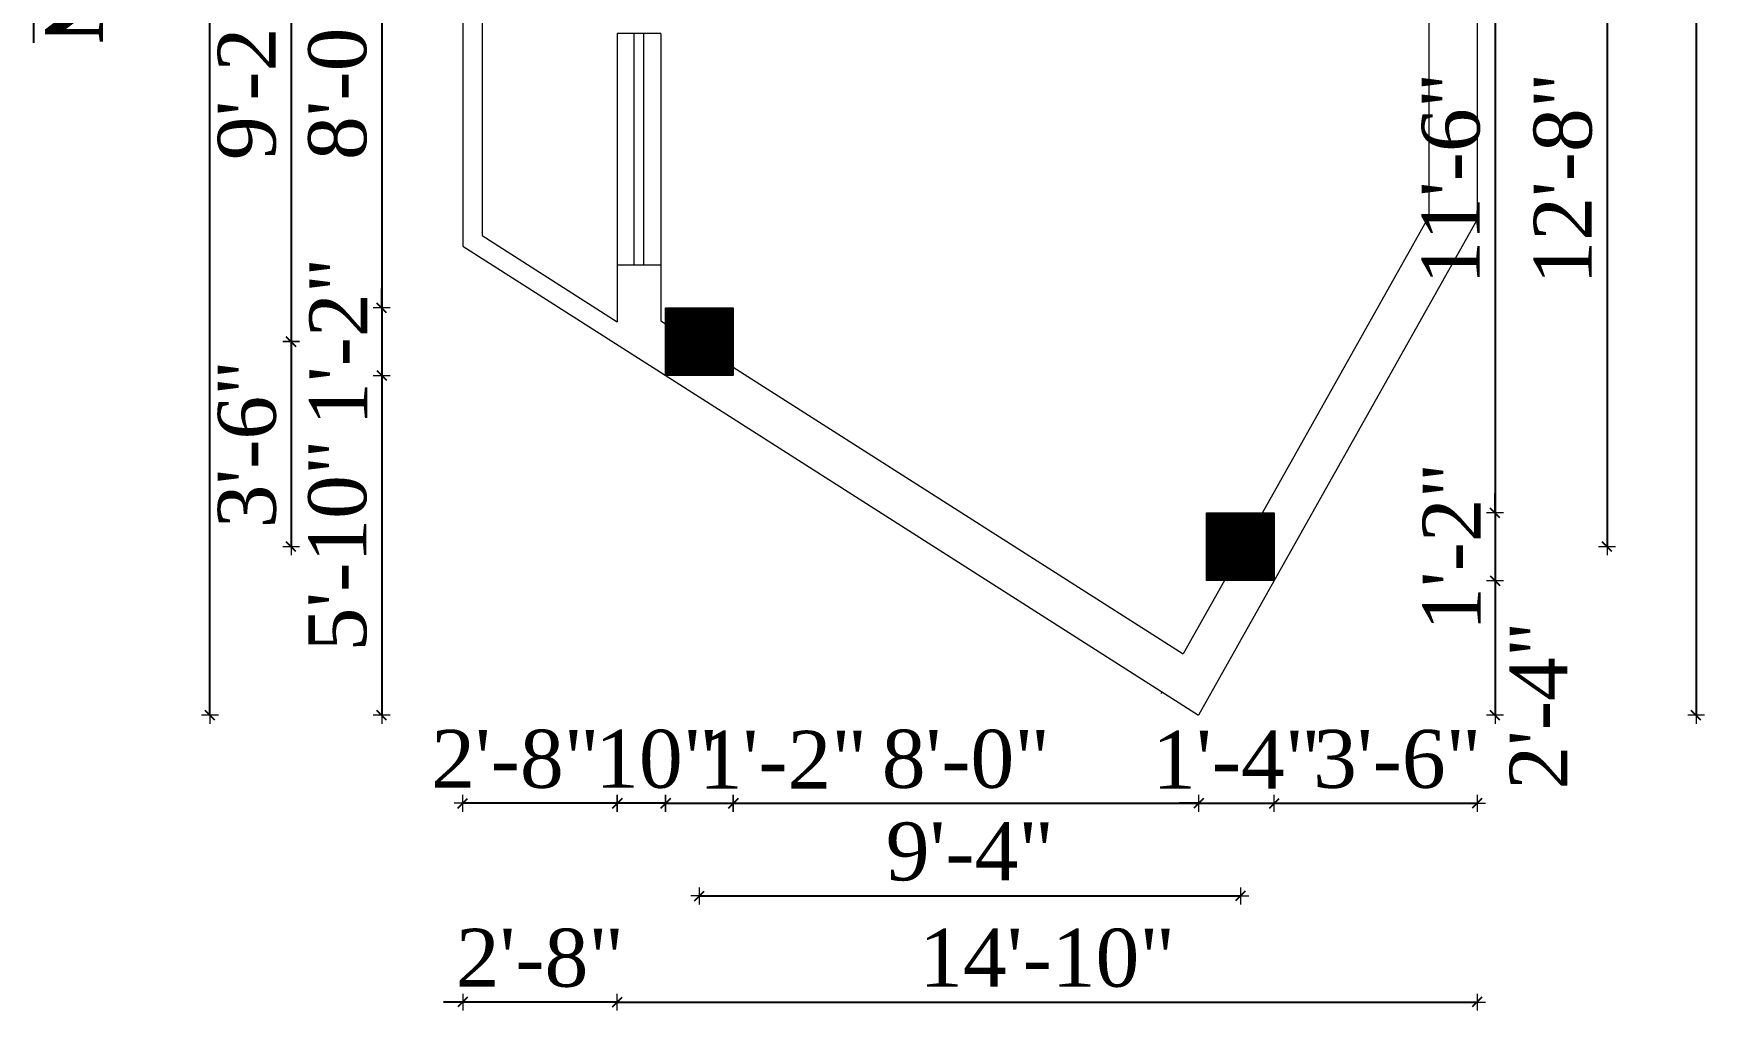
# Model space of a CAD drawing. Header units: inches. Extents: x 4069 to 291496, y -47643 to 12535.
# Drawn here: x 34057.5 to 34403.4, y 3306.1 to 3508.3 of the extents above; entities that cross this region are included whole.
import ezdxf

# ---------------------------------------------------------------- set-up
doc = ezdxf.new("R2010")
doc.units = ezdxf.units.IN
doc.header["$LTSCALE"] = 5
doc.header["$MEASUREMENT"] = 0
doc.layers.add('A-WALL', color=7, linetype='Continuous', lineweight=9)
doc.layers.add('Dimension', color=7, linetype='Continuous', lineweight=18)
doc.layers.add('dim line', color=7, linetype='Continuous', lineweight=15, true_color=0xfab2b2)
doc.layers.add('TEXT', color=6, linetype='Continuous')
doc.styles.add('ordinary', font='times.ttf')
doc.dimstyles.new('Copy of 96', dxfattribs={"dimtxt": 7, "dimasz": 4, "dimexe": 0.5, "dimexo": 0.5, "dimgap": 3, "dimtad": 1, "dimdec": 1, "dimzin": 11, "dimdsep": 46, "dimlunit": 4, "dimtxsty": 'ordinary', "dimblk": 'OBLIQUE', "dimcen": 0.09, "dimse1": 1, "dimse2": 1, "dimclrt": 6, "dimazin": 0, "dimtfac": 1, "dimtdec": 1, "dimtix": 1, "dimtmove": 2, "dimatfit": 3, "dimldrblk": 'leader', "dimfxl": 0.5, "dimfxlon": 1, "dimtolj": 1, "dimtzin": 0, "dimarcsym": 0})
pattern_1 = [(315, (32698.64002, 28093.22477), (0.08838834765, 0.08838834765), [])]

# ---------------------------------------------------------------- blocks, each defined once
blk = doc.blocks.new('oblique')
at = {"color": 0, "lineweight": -2}
blk.add_line((0.25, 0.25), (-0.25, -0.25), dxfattribs=at)
at = {"layer": 'dim line', "lineweight": 9}
for p, q in [((-0.4375, 0), (0.4375, 0)), ((0, 0.4375), (0, -0.4375))]:
    blk.add_line(p, q, dxfattribs=at)
blk = doc.blocks.new('*D1451')
at = {"layer": 'A-WALL', "color": 0, "lineweight": -2, "ltscale": 5, "transparency": 16777216}
blk.add_line((34129.6, 3547.53), (34129.6, 3451.53), dxfattribs=at)
at = {"layer": 'Defpoints', "color": 0, "ltscale": 5, "transparency": 16777216}
for p in [(34188.36, 3547.53, -58.17), (34129.6, 3451.53), (34188.36, 3451.53)]:
    blk.add_point(p, dxfattribs=at)
at = {"layer": 'A-WALL', "color": 0, "lineweight": -2, "ltscale": 5, "transparency": 16777216, "xscale": 4, "yscale": 4, "zscale": 4}
for p, rotation in [((34129.6, 3547.53), 90), ((34129.6, 3451.53), 270)]:
    blk.add_blockref('oblique', p, dxfattribs=dict(at, rotation=rotation))
at = {"layer": 'A-WALL', "color": 6, "ltscale": 5, "transparency": 16777216, "insert": (34120.5, 3499.53), "char_height": 12, "attachment_point": 5, "rotation": 90, "style": 'ordinary'}
blk.add_mtext('\\A1;8\'-0"', dxfattribs=at)
blk = doc.blocks.new('_OBLIQUE')
at = {"color": 0, "linetype": 'ByBlock'}
blk.add_line((-0.5, -0.5), (0.5, 0.5), dxfattribs=at)
blk = doc.blocks.new('leader')
at = {"layer": 'Dimension'}
for p, q in [((0, -4.328), (0, 4.328)), ((-4.424, 0), (4.424, 0))]:
    blk.add_line(p, q, dxfattribs=at)
blk = doc.blocks.new('*D1452')
at = {"layer": 'A-WALL', "color": 0, "lineweight": -2, "ltscale": 5, "transparency": 16777216}
for p, q in [((34129.6, 3451.53), (34129.6, 3455.53)), ((34129.6, 3451.53), (34129.6, 3437.53)), ((34129.6, 3437.53), (34129.6, 3433.53))]:
    blk.add_line(p, q, dxfattribs=at)
at = {"layer": 'Defpoints', "color": 0, "ltscale": 5, "transparency": 16777216}
for p in [(34188.36, 3451.53), (34129.6, 3437.53), (34188.36, 3437.53, -58.17)]:
    blk.add_point(p, dxfattribs=at)
at = {"layer": 'A-WALL', "color": 0, "lineweight": -2, "ltscale": 5, "transparency": 16777216, "xscale": 4, "yscale": 4, "zscale": 4}
for p, rotation in [((34129.6, 3451.53), 270), ((34129.6, 3437.53), 90)]:
    blk.add_blockref('oblique', p, dxfattribs=dict(at, rotation=rotation))
at = {"layer": 'A-WALL', "color": 6, "ltscale": 5, "transparency": 16777216, "insert": (34120.6, 3444.53), "char_height": 12, "attachment_point": 5, "rotation": 90, "style": 'ordinary'}
blk.add_mtext('\\A1;1\'-2"', dxfattribs=at)
blk = doc.blocks.new('*D1454')
at = {"layer": 'A-WALL', "color": 0, "lineweight": -2, "ltscale": 5, "transparency": 16777216}
blk.add_line((34110.85, 3554.53), (34110.85, 3444.53), dxfattribs=at)
at = {"layer": 'Defpoints', "color": 0, "ltscale": 5, "transparency": 16777216}
for p in [(34195.36, 3554.53, -58.17), (34110.85, 3444.53), (34195.36, 3444.53, -58.17)]:
    blk.add_point(p, dxfattribs=at)
at = {"layer": 'A-WALL', "color": 0, "lineweight": -2, "ltscale": 5, "transparency": 16777216, "xscale": 4, "yscale": 4, "zscale": 4}
for p, rotation in [((34110.85, 3554.53), 90), ((34110.85, 3444.53), 270)]:
    blk.add_blockref('oblique', p, dxfattribs=dict(at, rotation=rotation))
at = {"layer": 'A-WALL', "color": 6, "ltscale": 5, "transparency": 16777216, "insert": (34101.73, 3499.53), "char_height": 12, "attachment_point": 5, "rotation": 90, "style": 'ordinary'}
blk.add_mtext('\\A1;9\'-2"', dxfattribs=at)
blk = doc.blocks.new('*D1337')
at = {"layer": 'A-WALL', "color": 0, "lineweight": -2, "ltscale": 5, "transparency": 16777216}
blk.add_line((34094.04, 3367.19), (34094.04, 3780.86), dxfattribs=at)
at = {"layer": 'Defpoints', "color": 0, "ltscale": 5, "transparency": 16777216}
for p in [(34094.04, 3780.86), (34188.36, 3780.86, -58.17), (34298.7, 3367.19, -58)]:
    blk.add_point(p, dxfattribs=at)
at = {"layer": 'A-WALL', "color": 0, "lineweight": -2, "ltscale": 5, "transparency": 16777216, "xscale": 4, "yscale": 4, "zscale": 4}
for p, rotation in [((34094.04, 3780.86), 90), ((34094.04, 3367.19), 270)]:
    blk.add_blockref('oblique', p, dxfattribs=dict(at, rotation=rotation))
at = {"layer": 'A-WALL', "color": 6, "ltscale": 5, "transparency": 16777216, "insert": (34084.94, 3574.02), "char_height": 12, "attachment_point": 5, "rotation": 90, "style": 'ordinary'}
blk.add_mtext('\\A1;34\'-6"', dxfattribs=at)
blk = doc.blocks.new('*D1339')
at = {"layer": 'A-WALL', "color": 0, "lineweight": -2, "ltscale": 5, "transparency": 16777216}
blk.add_line((34360.07, 3547.53), (34360.07, 3409.07), dxfattribs=at)
at = {"layer": 'Defpoints', "color": 0, "ltscale": 5, "transparency": 16777216}
for p in [(34314.36, 3547.53, -58.17), (34314.36, 3409.07, -58.17), (34360.07, 3409.07)]:
    blk.add_point(p, dxfattribs=at)
at = {"layer": 'A-WALL', "color": 0, "lineweight": -2, "ltscale": 5, "transparency": 16777216, "xscale": 4, "yscale": 4, "zscale": 4}
for p, rotation in [((34360.07, 3547.53), 90), ((34360.07, 3409.07), 270)]:
    blk.add_blockref('oblique', p, dxfattribs=dict(at, rotation=rotation))
at = {"layer": 'A-WALL', "color": 6, "ltscale": 5, "transparency": 16777216, "insert": (34350.97, 3478.3), "char_height": 12, "attachment_point": 5, "rotation": 90, "style": 'ordinary'}
blk.add_mtext('\\A1;11\'-6"', dxfattribs=at)
blk = doc.blocks.new('*D1459')
at = {"layer": 'A-WALL', "color": 0, "lineweight": -2, "ltscale": 5, "transparency": 16777216}
for p, q in [((34360.07, 3409.07), (34360.07, 3413.07)), ((34360.07, 3409.07), (34360.07, 3395.07)), ((34360.07, 3395.07), (34360.07, 3391.07))]:
    blk.add_line(p, q, dxfattribs=at)
at = {"layer": 'Defpoints', "color": 0, "ltscale": 5, "transparency": 16777216}
for p in [(34314.36, 3409.07, -58.17), (34314.36, 3395.07, -58.17), (34360.07, 3395.07)]:
    blk.add_point(p, dxfattribs=at)
at = {"layer": 'A-WALL', "color": 0, "lineweight": -2, "ltscale": 5, "transparency": 16777216, "xscale": 4, "yscale": 4, "zscale": 4}
for p, rotation in [((34360.07, 3409.07), 270), ((34360.07, 3395.07), 90)]:
    blk.add_blockref('oblique', p, dxfattribs=dict(at, rotation=rotation))
at = {"layer": 'A-WALL', "color": 6, "ltscale": 5, "transparency": 16777216, "insert": (34351.07, 3402.07), "char_height": 12, "attachment_point": 5, "rotation": 90, "style": 'ordinary'}
blk.add_mtext('\\A1;1\'-2"', dxfattribs=at)
blk = doc.blocks.new('*D1461')
at = {"layer": 'A-WALL', "color": 0, "lineweight": -2, "ltscale": 5, "transparency": 16777216}
blk.add_line((34383.26, 3554.53), (34383.26, 3402.07), dxfattribs=at)
at = {"layer": 'Defpoints', "color": 0, "ltscale": 5, "transparency": 16777216}
for p in [(34307.36, 3554.53, -58.17), (34307.36, 3402.07, -58.17), (34383.26, 3402.07)]:
    blk.add_point(p, dxfattribs=at)
at = {"layer": 'A-WALL', "color": 0, "lineweight": -2, "ltscale": 5, "transparency": 16777216, "xscale": 4, "yscale": 4, "zscale": 4}
for p, rotation in [((34383.26, 3554.53), 90), ((34383.26, 3402.07), 270)]:
    blk.add_blockref('oblique', p, dxfattribs=dict(at, rotation=rotation))
at = {"layer": 'A-WALL', "color": 6, "ltscale": 5, "transparency": 16777216, "insert": (34374.16, 3478.3), "char_height": 12, "attachment_point": 5, "rotation": 90, "style": 'ordinary'}
blk.add_mtext('\\A1;12\'-8"', dxfattribs=at)
blk = doc.blocks.new('*D1341')
at = {"layer": 'A-WALL', "color": 0, "lineweight": -2, "ltscale": 5, "transparency": 16777216}
blk.add_line((34401.7, 3780.04), (34401.7, 3367.19), dxfattribs=at)
at = {"layer": 'Defpoints', "color": 0, "ltscale": 5, "transparency": 16777216}
for p in [(34314.36, 3780.04, -58.17), (34298.7, 3367.19, -58), (34401.7, 3367.19)]:
    blk.add_point(p, dxfattribs=at)
at = {"layer": 'A-WALL', "color": 0, "lineweight": -2, "ltscale": 5, "transparency": 16777216, "xscale": 4, "yscale": 4, "zscale": 4}
for p, rotation in [((34401.7, 3780.04), 90), ((34401.7, 3367.19), 270)]:
    blk.add_blockref('oblique', p, dxfattribs=dict(at, rotation=rotation))
at = {"layer": 'A-WALL', "color": 6, "ltscale": 5, "transparency": 16777216, "insert": (34392.59, 3573.61), "char_height": 12, "attachment_point": 5, "rotation": 90, "style": 'ordinary'}
blk.add_mtext('\\A1;34\'-5"', dxfattribs=at)
blk = doc.blocks.new('*D1463')
at = {"layer": 'A-WALL', "color": 0, "lineweight": -2, "ltscale": 5, "transparency": 16777216}
blk.add_line((34360.07, 3395.07), (34360.07, 3367.19), dxfattribs=at)
at = {"layer": 'Defpoints', "color": 0, "ltscale": 5, "transparency": 16777216}
for p in [(34314.36, 3395.07, -58.17), (34298.7, 3367.19, -58), (34360.07, 3367.19)]:
    blk.add_point(p, dxfattribs=at)
at = {"layer": 'A-WALL', "color": 0, "lineweight": -2, "ltscale": 5, "transparency": 16777216, "xscale": 4, "yscale": 4, "zscale": 4}
for p, rotation in [((34360.07, 3395.07), 90), ((34360.07, 3367.19), 270)]:
    blk.add_blockref('oblique', p, dxfattribs=dict(at, rotation=rotation))
at = {"layer": 'A-WALL', "color": 6, "ltscale": 5, "transparency": 16777216, "insert": (34369.07, 3369.2), "char_height": 12, "attachment_point": 5, "rotation": 90, "style": 'ordinary'}
blk.add_mtext('\\A1;2\'-4"', dxfattribs=at)
blk = doc.blocks.new('*D1464')
at = {"layer": 'A-WALL', "color": 0, "lineweight": -2, "ltscale": 5, "transparency": 16777216}
blk.add_line((34129.6, 3437.53), (34129.6, 3367.19), dxfattribs=at)
at = {"layer": 'Defpoints', "color": 0, "ltscale": 5, "transparency": 16777216}
for p in [(34188.36, 3437.53, -58.17), (34129.6, 3367.19), (34298.7, 3367.19, -116.34)]:
    blk.add_point(p, dxfattribs=at)
at = {"layer": 'A-WALL', "color": 0, "lineweight": -2, "ltscale": 5, "transparency": 16777216, "xscale": 4, "yscale": 4, "zscale": 4}
for p, rotation in [((34129.6, 3437.53), 90), ((34129.6, 3367.19), 270)]:
    blk.add_blockref('oblique', p, dxfattribs=dict(at, rotation=rotation))
at = {"layer": 'A-WALL', "color": 6, "ltscale": 5, "transparency": 16777216, "insert": (34120.5, 3402.36), "char_height": 12, "attachment_point": 5, "rotation": 90, "style": 'ordinary'}
blk.add_mtext('\\A1;5\'-10"', dxfattribs=at)
blk = doc.blocks.new('*D1346')
at = {"layer": 'A-WALL', "color": 0, "lineweight": -2, "ltscale": 5, "transparency": 16777216}
blk.add_line((34188.36, 3348.98), (34202.36, 3348.98), dxfattribs=at)
at = {"layer": 'Defpoints', "color": 0, "ltscale": 5, "transparency": 16777216}
for p in [(34188.36, 3437.53, -58.17), (34202.36, 3437.53, -58.17), (34202.36, 3348.98)]:
    blk.add_point(p, dxfattribs=at)
at = {"layer": 'A-WALL', "color": 0, "lineweight": -2, "ltscale": 5, "transparency": 16777216, "xscale": 4, "yscale": 4, "zscale": 4, "rotation": 180}
blk.add_blockref('oblique', (34188.36, 3348.98), dxfattribs=at)
at = {"layer": 'A-WALL', "color": 0, "lineweight": -2, "ltscale": 5, "transparency": 16777216, "xscale": 4, "yscale": 4, "zscale": 4}
blk.add_blockref('oblique', (34202.36, 3348.98), dxfattribs=at)
at = {"layer": 'A-WALL', "color": 6, "ltscale": 5, "transparency": 16777216, "insert": (34212.66, 3357.98), "char_height": 12, "attachment_point": 5, "style": 'ordinary'}
blk.add_mtext('\\A1;1\'-2"', dxfattribs=at)
blk = doc.blocks.new('*D1347')
at = {"layer": 'A-WALL', "color": 0, "lineweight": -2, "ltscale": 5, "transparency": 16777216}
blk.add_line((34178.36, 3307.81), (34356.36, 3307.81), dxfattribs=at)
at = {"layer": 'Defpoints', "color": 0, "ltscale": 5, "transparency": 16777216}
for p in [(34356.36, 3469.85, -58.17), (34178.36, 3443.9, -58.17), (34356.36, 3307.81)]:
    blk.add_point(p, dxfattribs=at)
at = {"layer": 'A-WALL', "color": 0, "lineweight": -2, "ltscale": 5, "transparency": 16777216, "xscale": 4, "yscale": 4, "zscale": 4, "rotation": 180}
blk.add_blockref('oblique', (34178.36, 3307.81), dxfattribs=at)
at = {"layer": 'A-WALL', "color": 0, "lineweight": -2, "ltscale": 5, "transparency": 16777216, "xscale": 4, "yscale": 4, "zscale": 4}
blk.add_blockref('oblique', (34356.36, 3307.81), dxfattribs=at)
at = {"layer": 'A-WALL', "color": 6, "ltscale": 5, "transparency": 16777216, "insert": (34267.36, 3316.91), "char_height": 12, "attachment_point": 5, "style": 'ordinary'}
blk.add_mtext('\\A1;14\'-10"', dxfattribs=at)
blk = doc.blocks.new('*D1348')
at = {"layer": 'A-WALL', "color": 0, "lineweight": -2, "ltscale": 5, "transparency": 16777216}
blk.add_line((34202.36, 3348.98), (34298.7, 3348.98), dxfattribs=at)
at = {"layer": 'Defpoints', "color": 0, "ltscale": 5, "transparency": 16777216}
for p in [(34202.36, 3437.53, -58.17), (34298.7, 3367.19, -116.34), (34298.7, 3348.98)]:
    blk.add_point(p, dxfattribs=at)
at = {"layer": 'A-WALL', "color": 0, "lineweight": -2, "ltscale": 5, "transparency": 16777216, "xscale": 4, "yscale": 4, "zscale": 4, "rotation": 180}
blk.add_blockref('oblique', (34202.36, 3348.98), dxfattribs=at)
at = {"layer": 'A-WALL', "color": 0, "lineweight": -2, "ltscale": 5, "transparency": 16777216, "xscale": 4, "yscale": 4, "zscale": 4}
blk.add_blockref('oblique', (34298.7, 3348.98), dxfattribs=at)
at = {"layer": 'A-WALL', "color": 6, "ltscale": 5, "transparency": 16777216, "insert": (34250.53, 3358.08), "char_height": 12, "attachment_point": 5, "style": 'ordinary'}
blk.add_mtext('\\A1;8\'-0"', dxfattribs=at)
blk = doc.blocks.new('*D1349')
at = {"layer": 'A-WALL', "color": 0, "lineweight": -2, "ltscale": 5, "transparency": 16777216}
for p, q in [((34298.7, 3348.98), (34294.7, 3348.98)), ((34298.7, 3348.98), (34314.36, 3348.98)), ((34314.36, 3348.98), (34318.36, 3348.98))]:
    blk.add_line(p, q, dxfattribs=at)
at = {"layer": 'Defpoints', "color": 0, "ltscale": 5, "transparency": 16777216}
for p in [(34314.36, 3395.07, -58.17), (34298.7, 3367.19, -116.34), (34314.36, 3348.98)]:
    blk.add_point(p, dxfattribs=at)
at = {"layer": 'A-WALL', "color": 0, "lineweight": -2, "ltscale": 5, "transparency": 16777216, "xscale": 4, "yscale": 4, "zscale": 4}
blk.add_blockref('oblique', (34298.7, 3348.98), dxfattribs=at)
at = {"layer": 'A-WALL', "color": 0, "lineweight": -2, "ltscale": 5, "transparency": 16777216, "xscale": 4, "yscale": 4, "zscale": 4, "rotation": 180}
blk.add_blockref('oblique', (34314.36, 3348.98), dxfattribs=at)
at = {"layer": 'A-WALL', "color": 6, "ltscale": 5, "transparency": 16777216, "insert": (34306.53, 3357.98), "char_height": 12, "attachment_point": 5, "style": 'ordinary'}
blk.add_mtext('\\A1;1\'-4"', dxfattribs=at)
blk = doc.blocks.new('*D1350')
at = {"layer": 'A-WALL', "color": 0, "lineweight": -2, "ltscale": 5, "transparency": 16777216}
blk.add_line((34188.36, 3348.98), (34178.36, 3348.98), dxfattribs=at)
at = {"layer": 'Defpoints', "color": 0, "ltscale": 5, "transparency": 16777216}
for p in [(34178.36, 3443.9, -58), (34188.36, 3437.53, -58.17), (34178.36, 3348.98)]:
    blk.add_point(p, dxfattribs=at)
at = {"layer": 'A-WALL', "color": 0, "lineweight": -2, "ltscale": 5, "transparency": 16777216, "xscale": 4, "yscale": 4, "zscale": 4, "rotation": 180}
blk.add_blockref('oblique', (34178.36, 3348.98), dxfattribs=at)
at = {"layer": 'A-WALL', "color": 0, "lineweight": -2, "ltscale": 5, "transparency": 16777216, "xscale": 4, "yscale": 4, "zscale": 4}
blk.add_blockref('oblique', (34188.36, 3348.98), dxfattribs=at)
at = {"layer": 'A-WALL', "color": 6, "ltscale": 5, "transparency": 16777216, "insert": (34186.55, 3358.08), "char_height": 12, "attachment_point": 5, "style": 'ordinary'}
blk.add_mtext('\\A1;10"', dxfattribs=at)
blk = doc.blocks.new('*D1352')
at = {"layer": 'A-WALL', "color": 0, "lineweight": -2, "ltscale": 5, "transparency": 16777216}
blk.add_line((34195.36, 3329.8), (34307.36, 3329.8), dxfattribs=at)
at = {"layer": 'Defpoints', "color": 0, "ltscale": 5, "transparency": 16777216}
for p in [(34195.36, 3444.53, -58.17), (34307.36, 3402.07, -58.17), (34307.36, 3329.8)]:
    blk.add_point(p, dxfattribs=at)
at = {"layer": 'A-WALL', "color": 0, "lineweight": -2, "ltscale": 5, "transparency": 16777216, "xscale": 4, "yscale": 4, "zscale": 4, "rotation": 180}
blk.add_blockref('oblique', (34195.36, 3329.8), dxfattribs=at)
at = {"layer": 'A-WALL', "color": 0, "lineweight": -2, "ltscale": 5, "transparency": 16777216, "xscale": 4, "yscale": 4, "zscale": 4}
blk.add_blockref('oblique', (34307.36, 3329.8), dxfattribs=at)
at = {"layer": 'A-WALL', "color": 6, "ltscale": 5, "transparency": 16777216, "insert": (34251.36, 3338.93), "char_height": 12, "attachment_point": 5, "style": 'ordinary'}
blk.add_mtext('\\A1;9\'-4"', dxfattribs=at)
blk = doc.blocks.new('*D1353')
at = {"layer": 'A-WALL', "color": 0, "lineweight": -2, "ltscale": 5, "transparency": 16777216}
blk.add_line((34314.36, 3348.98), (34356.36, 3348.98), dxfattribs=at)
at = {"layer": 'Defpoints', "color": 0, "ltscale": 5, "transparency": 16777216}
for p in [(34356.36, 3469.85, -58.17), (34314.36, 3395.07, -58.17), (34356.36, 3348.98)]:
    blk.add_point(p, dxfattribs=at)
at = {"layer": 'A-WALL', "color": 0, "lineweight": -2, "ltscale": 5, "transparency": 16777216, "xscale": 4, "yscale": 4, "zscale": 4, "rotation": 180}
blk.add_blockref('oblique', (34314.36, 3348.98), dxfattribs=at)
at = {"layer": 'A-WALL', "color": 0, "lineweight": -2, "ltscale": 5, "transparency": 16777216, "xscale": 4, "yscale": 4, "zscale": 4}
blk.add_blockref('oblique', (34356.36, 3348.98), dxfattribs=at)
at = {"layer": 'A-WALL', "color": 6, "ltscale": 5, "transparency": 16777216, "insert": (34339.83, 3358.08), "char_height": 12, "attachment_point": 5, "style": 'ordinary'}
blk.add_mtext('\\A1;3\'-6"', dxfattribs=at)
blk = doc.blocks.new('*D1467')
at = {"layer": 'A-WALL', "color": 0, "lineweight": -2, "ltscale": 5, "transparency": 16777216}
blk.add_line((34178.36, 3348.98), (34146.36, 3348.98), dxfattribs=at)
at = {"layer": 'Defpoints', "color": 0, "ltscale": 5, "transparency": 16777216}
for p in [(34146.36, 3464.3, -58), (34178.36, 3443.9, -58), (34146.36, 3348.98)]:
    blk.add_point(p, dxfattribs=at)
at = {"layer": 'A-WALL', "color": 0, "lineweight": -2, "ltscale": 5, "transparency": 16777216, "xscale": 4, "yscale": 4, "zscale": 4, "rotation": 180}
blk.add_blockref('oblique', (34146.36, 3348.98), dxfattribs=at)
at = {"layer": 'A-WALL', "color": 0, "lineweight": -2, "ltscale": 5, "transparency": 16777216, "xscale": 4, "yscale": 4, "zscale": 4}
blk.add_blockref('oblique', (34178.36, 3348.98), dxfattribs=at)
at = {"layer": 'A-WALL', "color": 6, "ltscale": 5, "transparency": 16777216, "insert": (34157.27, 3358.08), "char_height": 12, "attachment_point": 5, "style": 'ordinary'}
blk.add_mtext('\\A1;2\'-8"', dxfattribs=at)
blk = doc.blocks.new('*D1354')
at = {"layer": 'A-WALL', "color": 0, "lineweight": -2, "ltscale": 5, "transparency": 16777216}
for p, q in [((34146.36, 3307.81), (34142.36, 3307.81)), ((34178.36, 3307.81), (34146.36, 3307.81)), ((34178.36, 3307.81), (34182.36, 3307.81))]:
    blk.add_line(p, q, dxfattribs=at)
at = {"layer": 'Defpoints', "color": 0, "ltscale": 5, "transparency": 16777216}
for p in [(34146.36, 3464.3, -58), (34178.36, 3443.9, -58.17), (34146.36, 3307.81)]:
    blk.add_point(p, dxfattribs=at)
at = {"layer": 'A-WALL', "color": 0, "lineweight": -2, "ltscale": 5, "transparency": 16777216, "xscale": 4, "yscale": 4, "zscale": 4}
blk.add_blockref('oblique', (34146.36, 3307.81), dxfattribs=at)
at = {"layer": 'A-WALL', "color": 0, "lineweight": -2, "ltscale": 5, "transparency": 16777216, "xscale": 4, "yscale": 4, "zscale": 4, "rotation": 180}
blk.add_blockref('oblique', (34178.36, 3307.81), dxfattribs=at)
at = {"layer": 'A-WALL', "color": 6, "ltscale": 5, "transparency": 16777216, "insert": (34162.36, 3316.91), "char_height": 12, "attachment_point": 5, "style": 'ordinary'}
blk.add_mtext('\\A1;2\'-8"', dxfattribs=at)
blk = doc.blocks.new('*D1468')
at = {"layer": 'A-WALL', "color": 0, "lineweight": -2, "ltscale": 5, "transparency": 16777216}
blk.add_line((34110.85, 3444.53), (34110.85, 3402.07), dxfattribs=at)
at = {"layer": 'Defpoints', "color": 0, "ltscale": 5, "transparency": 16777216}
for p in [(34195.36, 3444.53, -58.17), (34110.85, 3402.07), (34307.36, 3402.07, -58.17)]:
    blk.add_point(p, dxfattribs=at)
at = {"layer": 'A-WALL', "color": 0, "lineweight": -2, "ltscale": 5, "transparency": 16777216, "xscale": 4, "yscale": 4, "zscale": 4}
for p, rotation in [((34110.85, 3444.53), 90), ((34110.85, 3402.07), 270)]:
    blk.add_blockref('oblique', p, dxfattribs=dict(at, rotation=rotation))
at = {"layer": 'A-WALL', "color": 6, "ltscale": 5, "transparency": 16777216, "insert": (34101.75, 3423.3), "char_height": 12, "attachment_point": 5, "rotation": 90, "style": 'ordinary'}
blk.add_mtext('\\A1;3\'-6"', dxfattribs=at)

msp = doc.modelspace()

# ---------------------------------------------------------------- hatches: boundary and pattern name
at = {"layer": 'A-WALL', "ltscale": 5}
h = msp.add_hatch(dxfattribs=at)
h.set_pattern_fill('ANSI31', color=256, angle=270)
h.set_pattern_definition(pattern_1)
h.paths.add_polyline_path([(34202.36116, 3451.52563), (34188.36116, 3451.52563), (34188.36116, 3437.52563), (34202.36116, 3437.52563)])
h = msp.add_hatch(dxfattribs=at)
h.set_pattern_fill('ANSI31', color=256, angle=270)
h.set_pattern_definition(pattern_1)
h.paths.add_polyline_path([(34300.36116, 3409.07201), (34300.36116, 3395.07201), (34314.36116, 3395.07201), (34314.36116, 3409.07201)])

# ---------------------------------------------------------------- linework, layer by layer
for p, q in [((34146.36116, 3781.1335), (34146.36116, 3464.29903)), ((34356.36116, 3779.76236), (34356.36116, 3469.85145)), ((34150.36116, 3777.1073), (34150.36116, 3466.49278)), ((34346.36116, 3770.82746), (34346.36116, 3470.42545)), ((34178.36116, 3508.33619), (34178.36116, 3448.64385)), ((34187.36116, 3508.33619), (34178.36116, 3508.33619)), ((34181.86116, 3460.33619), (34181.86116, 3508.33619)), ((34183.86116, 3460.33619), (34183.86116, 3508.33619)), ((34187.36116, 3508.33619), (34187.36116, 3448.83619)), ((34356.36116, 3469.85145), (34298.70039, 3367.18859)), ((34346.36116, 3470.42545), (34311.88073, 3409.03432)), ((34150.36116, 3466.49278), (34178.36116, 3448.64385)), ((34146.36116, 3464.29903), (34298.70039, 3367.18859)), ((34187.36116, 3460.33619), (34178.36116, 3460.33619)), ((34187.36116, 3448.83619), (34188.36116, 3448.19873)), ((34202.36116, 3439.27426), (34295.51356, 3379.89317)), ((34314.36116, 3395.07201), (34314.36116, 3409.07201)), ((34304.03878, 3395.07201), (34295.51356, 3379.89317)), ((34291.0994, 3372.03393), (34290.85337, 3371.59589))]:
    msp.add_line(p, q, dxfattribs=at)
at = {"layer": 'A-WALL', "ltscale": 5, "elevation": -0.16904}
for points in [[(34202.36116, 3451.52563), (34202.36116, 3437.52563), (34188.36116, 3437.52563), (34188.36116, 3451.52563)], [(34314.36116, 3409.07201), (34314.36116, 3395.07201), (34300.36116, 3395.07201), (34300.36116, 3409.07201)]]:
    msp.add_lwpolyline(points, close=True, dxfattribs=at)

# ---------------------------------------------------------------- texts
at = {"layer": 'TEXT', "insert": (34059.72289, 3597.49314, 58), "char_height": 12, "width": 219.8150831, "attachment_point": 8, "rotation": 269.9996119, "style": 'ordinary'}
msp.add_mtext('{\\fTimes New Roman|b1|i0|c0|p18;\\LTHIRD FLOOR PLAN}', dxfattribs=at)

# ---------------------------------------------------------------- dimensions: what is measured, and where the dimension line sits
at = {"layer": 'A-WALL', "ltscale": 5}
for base, p1, p2, picture, middle in [((34094.04452, 3780.85927, 58), (34298.70039, 3367.18859), (34188.36116, 3780.85927, -0.16904), '*D1337', (34084.9407, 3574.02393, 58)), ((34401.69626, 3367.18859, 58), (34314.36116, 3780.03659, -0.16904), (34298.70039, 3367.18859), '*D1341', (34392.59244, 3573.61259, 58)), ((34110.85178, 3444.52563, 58), (34195.36116, 3554.52563, -0.16904), (34195.36116, 3444.52563, -0.16904), '*D1454', (34101.73065, 3499.52563, 58)), ((34383.26346, 3402.07201, 58), (34307.36116, 3554.52563, -0.16904), (34307.36116, 3402.07201, -0.16904), '*D1461', (34374.15964, 3478.29882, 58)), ((34129.60457, 3451.52563, 58), (34188.36116, 3547.52563, -0.16904), (34188.36116, 3451.52563, 58), '*D1451', (34120.50075, 3499.52563, 58)), ((34360.07028, 3409.07201, 58), (34314.36116, 3547.52563, -0.16904), (34314.36116, 3409.07201, -0.16904), '*D1339', (34350.96646, 3478.29882, 58)), ((34129.60457, 3437.52563, 58), (34188.36116, 3451.52563, 58), (34188.36116, 3437.52563, -0.16904), '*D1452', (34120.60457, 3444.52563, 58)), ((34110.85178, 3402.07201, 58), (34195.36116, 3444.52563, -0.16904), (34307.36116, 3402.07201, -0.16904), '*D1468', (34101.74795, 3423.29882, 58)), ((34129.60457, 3367.18859, 58), (34188.36116, 3437.52563, -0.16904), (34298.70039, 3367.18859, -58.33808), '*D1464', (34120.50075, 3402.35711, 58)), ((34360.07028, 3395.07201, 58), (34314.36116, 3409.07201, -0.16904), (34314.36116, 3395.07201, -0.16904), '*D1459', (34351.07028, 3402.07201, 58))]:
    dim = msp.add_linear_dim(base=base, p1=p1, p2=p2, angle=270, dimstyle='Copy of 96', override={"dimtxt": 12, "dimdec": 0, "dimblk": 'oblique', "dimtdec": 0, "dimarcsym": 1}, dxfattribs=at)
    dim.commit()
    dim.dimension.update_dxf_attribs({"geometry": picture, "text_midpoint": middle})
for base, p1, p2, picture, middle in [((34356.36116, 3307.81013, 58), (34178.36116, 3443.90025, -0.16904), (34356.36116, 3469.85145, -0.16904), '*D1347', (34267.36116, 3316.91395, 58)), ((34146.36116, 3307.81013, 58), (34178.36116, 3443.90025, -0.16904), (34146.36116, 3464.29903), '*D1354', (34162.36116, 3316.91395, 58)), ((34307.36116, 3329.8041, 58), (34195.36116, 3444.52563, -0.16904), (34307.36116, 3402.07201, -0.16904), '*D1352', (34251.36116, 3338.92522, 58)), ((34298.70039, 3348.97937, 58), (34202.36116, 3437.52563, -0.16904), (34298.70039, 3367.18859, -58.33808), '*D1348', (34250.53078, 3358.08319, 58)), ((34314.36116, 3348.97937, 58), (34298.70039, 3367.18859, -58.33808), (34314.36116, 3395.07201, -0.16904), '*D1349', (34306.53078, 3357.97937, 58))]:
    dim = msp.add_linear_dim(base=base, p1=p1, p2=p2, dimstyle='Copy of 96', override={"dimtxt": 12, "dimdec": 0, "dimblk": 'oblique', "dimtdec": 0, "dimarcsym": 1}, dxfattribs=at)
    dim.commit()
    dim.dimension.update_dxf_attribs({"geometry": picture, "text_midpoint": middle})
for base, p1, p2, picture, middle in [((34356.36116, 3348.97937, 58), (34314.36116, 3395.07201, -0.16904), (34356.36116, 3469.85145, -0.16904), '*D1353', (34339.82877, 3358.08319, 58)), ((34146.36116, 3348.97937, 58), (34178.36116, 3443.90025), (34146.36116, 3464.29903), '*D1467', (34157.27222, 3358.08319, 58)), ((34178.36116, 3348.97937, 58), (34188.36116, 3437.52563, -0.16904), (34178.36116, 3443.90025), '*D1350', (34186.54843, 3358.08319, 58)), ((34202.36116, 3348.97937, 58), (34188.36116, 3437.52563, -0.16904), (34202.36116, 3437.52563, -0.16904), '*D1346', (34212.66315, 3357.97937, 58))]:
    dim = msp.add_linear_dim(base=base, p1=p1, p2=p2, dimstyle='Copy of 96', override={"dimtxt": 12, "dimdec": 0, "dimblk": 'oblique', "dimtdec": 0, "dimarcsym": 1}, dxfattribs=at)
    dim.commit()
    dim.dimension.update_dxf_attribs({"geometry": picture, "text_midpoint": middle, "dimtype": 160})
dim = msp.add_linear_dim(base=(34360.07028, 3367.18859, 58), p1=(34314.36116, 3395.07201, -0.16904), p2=(34298.70039, 3367.18859), angle=270, dimstyle='Copy of 96', override={"dimtxt": 12, "dimdec": 0, "dimblk": 'oblique', "dimtdec": 0, "dimarcsym": 1}, dxfattribs=at)
dim.commit()
dim.dimension.update_dxf_attribs({"geometry": '*D1463', "text_midpoint": (34369.07028, 3369.19668, 58), "dimtype": 160})

doc.saveas('drawing.dxf')
